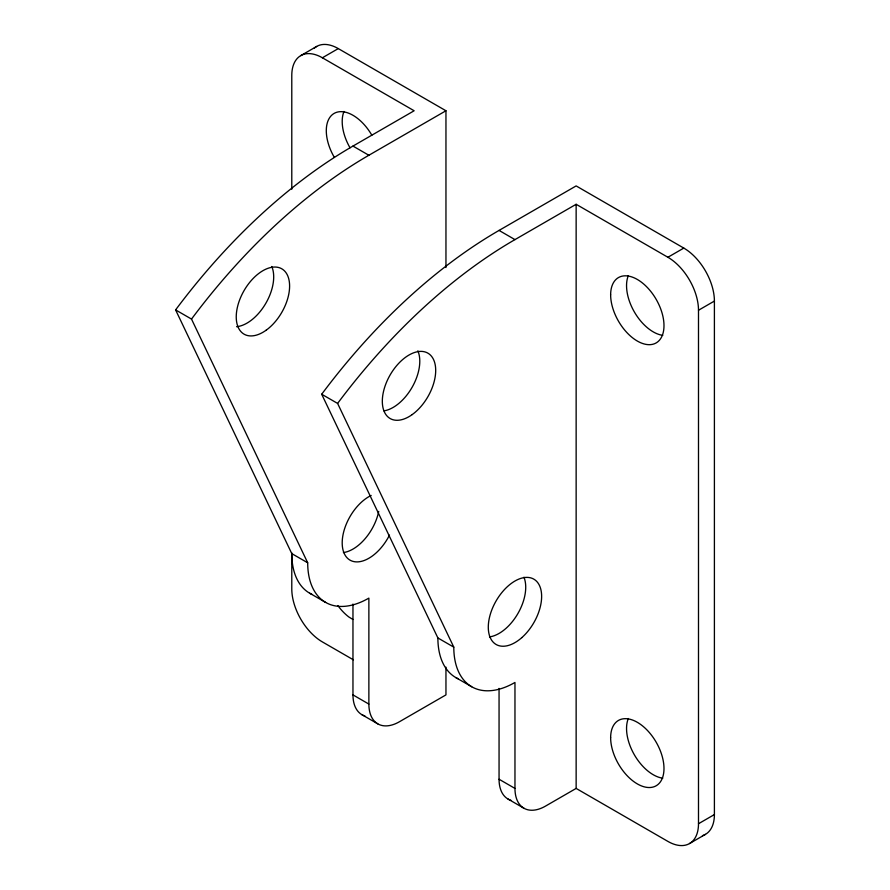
<?xml version="1.0" encoding="UTF-8"?>
<svg xmlns="http://www.w3.org/2000/svg" width="890" height="890" viewBox="0 0 890 890"><rect width="100%" height="100%" fill="white"/><g stroke="black" fill="none" stroke-linecap="round" stroke-linejoin="round"><path stroke-width="1.33" d="M300.742 55.636L316.651 46.458M291.786 189.247L291.786 75.439A43.254 24.976 60 0 1 322.38 57.783L338.278 48.594L445.957 110.761L445.957 267.545M312.012 594.42A86.519 49.951 -60 0 1 291.786 553.613L175.597 309.898A455.858 263.195 -60 0 1 352.963 146.082L414.139 110.761L322.38 57.783M175.597 309.898L191.506 319.076A455.858 263.195 -60 0 1 368.872 155.261L445.957 110.761M458.105 678.759A86.519 49.951 -60 0 1 437.88 637.952L321.691 394.237A455.858 263.195 -60 0 1 499.056 230.421L576.142 185.921L683.809 248.088A43.254 24.976 60 0 1 714.403 301.065L714.403 814.561A43.254 24.976 60 0 1 702.433 835.665M321.691 394.237L337.599 403.415A455.858 263.195 -60 0 1 514.965 239.61L576.142 204.288L667.901 257.266A43.254 24.976 60 0 1 698.494 310.254L698.494 823.74A43.254 24.976 60 0 1 667.901 841.406L576.142 788.418L545.548 806.084A43.254 24.976 -60 0 1 514.965 788.418L499.056 779.24L499.056 688.415M667.901 257.266L683.809 248.088M698.494 310.254L714.403 301.065M698.494 823.74L714.403 814.561M689.528 843.542L705.436 834.364M352.963 146.082L368.872 155.261M499.056 230.421L514.965 239.61M291.786 553.613L307.695 562.792A86.519 49.951 -60 0 0 368.872 598.113L368.872 704.079A43.254 24.976 -60 0 0 399.454 721.734L445.957 694.89L445.957 667.144M437.88 637.952L453.789 647.141A86.519 49.951 -60 0 0 514.965 682.463L514.965 788.418M309.709 593.218L325.618 602.397M455.802 677.557L471.7 686.746M353.363 659.802L322.38 641.913A43.254 24.976 60 0 1 291.786 588.935L291.786 552.846M352.963 604.065L352.963 694.89L368.872 704.079M361.93 714.692L377.827 723.881M508.012 799.042L523.921 808.22M352.963 619.473L348.913 617.037A37.725 21.783 60 0 1 337.866 605.601M337.599 403.415L453.789 647.141M191.506 319.076L307.695 562.792M576.142 204.288L576.142 788.418M417.855 350.838A37.736 21.783 -60 0 1 412.281 386.994A37.736 21.783 -60 0 1 383.957 410.868M523.954 577.221A37.725 21.783 -60 0 1 517.913 613.522A37.725 21.783 -60 0 1 489.5 636.906M378.728 511.383A37.725 21.783 -60 0 1 343.406 552.568M389.486 535.113A37.725 21.783 -60 0 1 344.285 553.613A37.725 21.783 -60 0 1 371.186 495.452M271.762 266.499A37.736 21.783 -60 0 1 265.709 303.501A37.736 21.783 -60 0 1 236.573 326.686M662.772 335.341A37.725 21.783 60 0 1 634.359 311.956A37.725 21.783 60 0 1 628.318 275.655M334.106 156.974A37.725 21.783 60 0 1 334.106 113.419A37.725 21.783 60 0 1 371.831 135.191M350.015 147.785A37.725 21.783 60 0 1 343.974 111.484M314.014 48.405A43.254 24.976 60 0 1 338.278 48.594M511.027 800.355A43.254 24.976 -60 0 1 499.056 779.24M662.772 778.194A37.725 21.783 60 0 1 634.359 754.809A37.725 21.783 60 0 1 628.318 718.508M364.933 716.005A43.254 24.976 -60 0 1 352.963 694.89M412.248 414.551A37.736 21.783 -60 0 0 430.337 354.999A37.736 21.783 -60 0 0 384.458 387.94A37.736 21.783 -60 0 0 412.248 414.551M521.863 637.585A37.725 21.783 -60 0 0 533.822 579.145A37.725 21.783 -60 0 0 489.2 618.717A37.725 21.783 -60 0 0 521.863 637.585M266.155 330.201A37.736 21.783 -60 0 0 284.244 270.649A37.736 21.783 -60 0 0 238.375 303.601A37.736 21.783 -60 0 0 266.155 330.201M610.64 294.846A37.725 21.783 60 0 0 650.657 344.619A37.725 21.783 60 0 0 650.657 291.275A37.725 21.783 60 0 0 610.64 294.846M610.64 737.699A37.725 21.783 60 0 0 650.657 787.472A37.725 21.783 60 0 0 650.657 734.128A37.725 21.783 60 0 0 610.64 737.699"/></g></svg>
